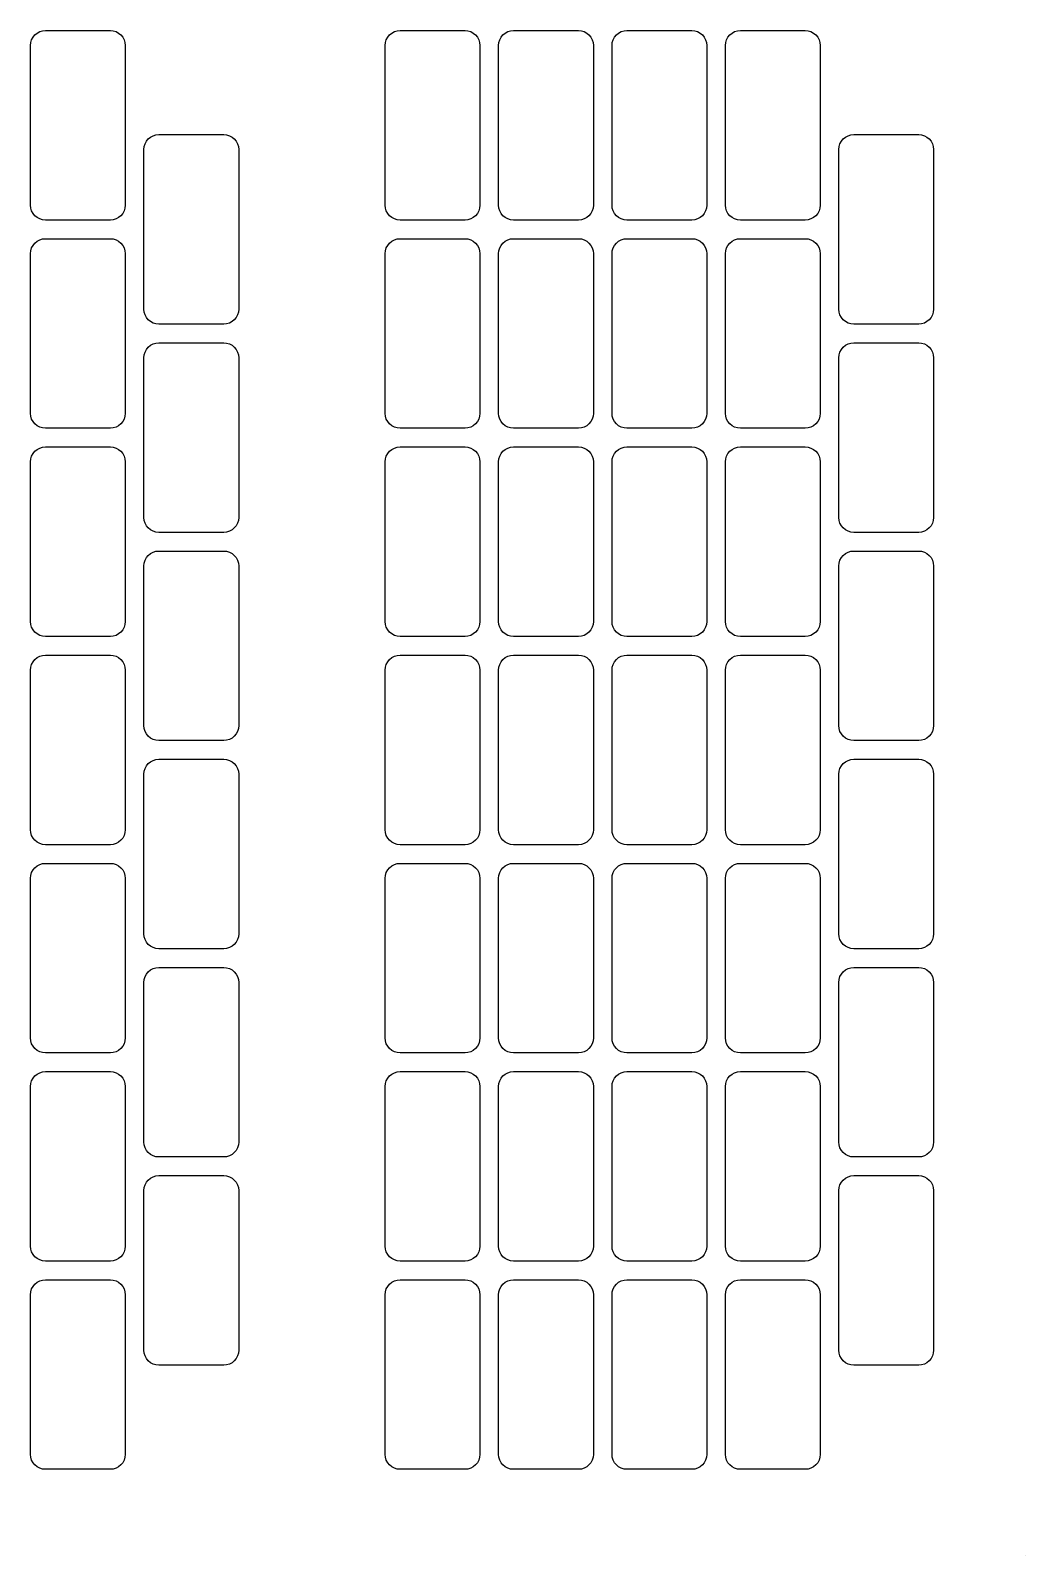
# Model space of a CAD drawing. Extents: x 0 to 279, y 0 to 216.
# Drawn here: x 146.1 to 279.4, y 0 to 204.3 of the extents above; entities that cross this region are included whole.
import ezdxf

# ---------------------------------------------------------------- set-up
doc = ezdxf.new("R2010")
doc.units = 0
doc.layers.add('ANCHOR', color=7, linetype='CONTINUOUS')
doc.layers.add('CUT', color=1, linetype='CONTINUOUS')

msp = doc.modelspace()

# ---------------------------------------------------------------- linework, layer by layer
at = {"layer": 'ANCHOR'}
msp.add_lwpolyline([(279.39, 0.01), (279.4, 0.01), (279.4, 0), (279.39, 0)], close=True, dxfattribs=at)
at = {"layer": 'CUT'}
for points in [[(156.751, 204.35), (157.1412, 204.3116), (157.5164, 204.1978), (157.8621, 204.0129), (158.1652, 203.7642), (158.4139, 203.4611), (158.5988, 203.1154), (158.7126, 202.7402), (158.751, 202.35), (158.751, 180.95), (158.7126, 180.5598), (158.5988, 180.1846), (158.4139, 179.8389), (158.1652, 179.5358), (157.8621, 179.2871), (157.5164, 179.1022), (157.1412, 178.9884), (156.751, 178.95), (148.051, 178.95), (147.6608, 178.9884), (147.2856, 179.1022), (146.9399, 179.2871), (146.6368, 179.5358), (146.3881, 179.8389), (146.2032, 180.1846), (146.0894, 180.5598), (146.051, 180.95), (146.051, 202.35), (146.0894, 202.7402), (146.2032, 203.1154), (146.3881, 203.4611), (146.6368, 203.7642), (146.9399, 204.0129), (147.2856, 204.1978), (147.6608, 204.3116), (148.051, 204.35)], [(204.284, 204.35), (204.6742, 204.3116), (205.0494, 204.1978), (205.3951, 204.0129), (205.6982, 203.7642), (205.9469, 203.4611), (206.1318, 203.1154), (206.2456, 202.7402), (206.284, 202.35), (206.284, 180.95), (206.2456, 180.5598), (206.1318, 180.1846), (205.9469, 179.8389), (205.6982, 179.5358), (205.3951, 179.2871), (205.0494, 179.1022), (204.6742, 178.9884), (204.284, 178.95), (195.584, 178.95), (195.1938, 178.9884), (194.8186, 179.1022), (194.4729, 179.2871), (194.1698, 179.5358), (193.9211, 179.8389), (193.7362, 180.1846), (193.6224, 180.5598), (193.584, 180.95), (193.584, 202.35), (193.6224, 202.7402), (193.7362, 203.1154), (193.9211, 203.4611), (194.1698, 203.7642), (194.4729, 204.0129), (194.8186, 204.1978), (195.1938, 204.3116), (195.584, 204.35)], [(219.484, 204.35), (219.8742, 204.3116), (220.2494, 204.1978), (220.5951, 204.0129), (220.8982, 203.7642), (221.1469, 203.4611), (221.3318, 203.1154), (221.4456, 202.7402), (221.484, 202.35), (221.484, 180.95), (221.4456, 180.5598), (221.3318, 180.1846), (221.1469, 179.8389), (220.8982, 179.5358), (220.5951, 179.2871), (220.2494, 179.1022), (219.8742, 178.9884), (219.484, 178.95), (210.784, 178.95), (210.3938, 178.9884), (210.0186, 179.1022), (209.6729, 179.2871), (209.3698, 179.5358), (209.1211, 179.8389), (208.9362, 180.1846), (208.8224, 180.5598), (208.784, 180.95), (208.784, 202.35), (208.8224, 202.7402), (208.9362, 203.1154), (209.1211, 203.4611), (209.3698, 203.7642), (209.6729, 204.0129), (210.0186, 204.1978), (210.3938, 204.3116), (210.784, 204.35)], [(234.684, 204.35), (235.0742, 204.3116), (235.4494, 204.1978), (235.7951, 204.0129), (236.0982, 203.7642), (236.3469, 203.4611), (236.5318, 203.1154), (236.6456, 202.7402), (236.684, 202.35), (236.684, 180.95), (236.6456, 180.5598), (236.5318, 180.1846), (236.3469, 179.8389), (236.0982, 179.5358), (235.7951, 179.2871), (235.4494, 179.1022), (235.0742, 178.9884), (234.684, 178.95), (225.984, 178.95), (225.5938, 178.9884), (225.2186, 179.1022), (224.8729, 179.2871), (224.5698, 179.5358), (224.3211, 179.8389), (224.1362, 180.1846), (224.0224, 180.5598), (223.984, 180.95), (223.984, 202.35), (224.0224, 202.7402), (224.1362, 203.1154), (224.3211, 203.4611), (224.5698, 203.7642), (224.8729, 204.0129), (225.2186, 204.1978), (225.5938, 204.3116), (225.984, 204.35)], [(249.884, 204.35), (250.2742, 204.3116), (250.6494, 204.1978), (250.9951, 204.0129), (251.2982, 203.7642), (251.5469, 203.4611), (251.7318, 203.1154), (251.8456, 202.7402), (251.884, 202.35), (251.884, 180.95), (251.8456, 180.5598), (251.7318, 180.1846), (251.5469, 179.8389), (251.2982, 179.5358), (250.9951, 179.2871), (250.6494, 179.1022), (250.2742, 178.9884), (249.884, 178.95), (241.184, 178.95), (240.7938, 178.9884), (240.4186, 179.1022), (240.0729, 179.2871), (239.7698, 179.5358), (239.5211, 179.8389), (239.3362, 180.1846), (239.2224, 180.5598), (239.184, 180.95), (239.184, 202.35), (239.2224, 202.7402), (239.3362, 203.1154), (239.5211, 203.4611), (239.7698, 203.7642), (240.0729, 204.0129), (240.4186, 204.1978), (240.7938, 204.3116), (241.184, 204.35)], [(171.951, 190.4), (172.3412, 190.3616), (172.7164, 190.2478), (173.0621, 190.0629), (173.3652, 189.8142), (173.6139, 189.5111), (173.7988, 189.1654), (173.9126, 188.7902), (173.951, 188.4), (173.951, 167), (173.9126, 166.6098), (173.7988, 166.2346), (173.6139, 165.8889), (173.3652, 165.5858), (173.0621, 165.3371), (172.7164, 165.1522), (172.3412, 165.0384), (171.951, 165), (163.251, 165), (162.8608, 165.0384), (162.4856, 165.1522), (162.1399, 165.3371), (161.8368, 165.5858), (161.5881, 165.8889), (161.4032, 166.2346), (161.2894, 166.6098), (161.251, 167), (161.251, 188.4), (161.2894, 188.7902), (161.4032, 189.1654), (161.5881, 189.5111), (161.8368, 189.8142), (162.1399, 190.0629), (162.4856, 190.2478), (162.8608, 190.3616), (163.251, 190.4)], [(265.084, 190.4), (265.4742, 190.3616), (265.8494, 190.2478), (266.1951, 190.0629), (266.4982, 189.8142), (266.7469, 189.5111), (266.9318, 189.1654), (267.0456, 188.7902), (267.084, 188.4), (267.084, 167), (267.0456, 166.6098), (266.9318, 166.2346), (266.7469, 165.8889), (266.4982, 165.5858), (266.1951, 165.3371), (265.8494, 165.1522), (265.4742, 165.0384), (265.084, 165), (256.384, 165), (255.9938, 165.0384), (255.6186, 165.1522), (255.2729, 165.3371), (254.9698, 165.5858), (254.7211, 165.8889), (254.5362, 166.2346), (254.4224, 166.6098), (254.384, 167), (254.384, 188.4), (254.4224, 188.7902), (254.5362, 189.1654), (254.7211, 189.5111), (254.9698, 189.8142), (255.2729, 190.0629), (255.6186, 190.2478), (255.9938, 190.3616), (256.384, 190.4)], [(156.751, 176.45), (157.1412, 176.4116), (157.5164, 176.2978), (157.8621, 176.1129), (158.1652, 175.8642), (158.4139, 175.5611), (158.5988, 175.2154), (158.7126, 174.8402), (158.751, 174.45), (158.751, 153.05), (158.7126, 152.6598), (158.5988, 152.2846), (158.4139, 151.9389), (158.1652, 151.6358), (157.8621, 151.3871), (157.5164, 151.2022), (157.1412, 151.0884), (156.751, 151.05), (148.051, 151.05), (147.6608, 151.0884), (147.2856, 151.2022), (146.9399, 151.3871), (146.6368, 151.6358), (146.3881, 151.9389), (146.2032, 152.2846), (146.0894, 152.6598), (146.051, 153.05), (146.051, 174.45), (146.0894, 174.8402), (146.2032, 175.2154), (146.3881, 175.5611), (146.6368, 175.8642), (146.9399, 176.1129), (147.2856, 176.2978), (147.6608, 176.4116), (148.051, 176.45)], [(204.284, 176.45), (204.6742, 176.4116), (205.0494, 176.2978), (205.3951, 176.1129), (205.6982, 175.8642), (205.9469, 175.5611), (206.1318, 175.2154), (206.2456, 174.8402), (206.284, 174.45), (206.284, 153.05), (206.2456, 152.6598), (206.1318, 152.2846), (205.9469, 151.9389), (205.6982, 151.6358), (205.3951, 151.3871), (205.0494, 151.2022), (204.6742, 151.0884), (204.284, 151.05), (195.584, 151.05), (195.1938, 151.0884), (194.8186, 151.2022), (194.4729, 151.3871), (194.1698, 151.6358), (193.9211, 151.9389), (193.7362, 152.2846), (193.6224, 152.6598), (193.584, 153.05), (193.584, 174.45), (193.6224, 174.8402), (193.7362, 175.2154), (193.9211, 175.5611), (194.1698, 175.8642), (194.4729, 176.1129), (194.8186, 176.2978), (195.1938, 176.4116), (195.584, 176.45)], [(219.484, 176.45), (219.8742, 176.4116), (220.2494, 176.2978), (220.5951, 176.1129), (220.8982, 175.8642), (221.1469, 175.5611), (221.3318, 175.2154), (221.4456, 174.8402), (221.484, 174.45), (221.484, 153.05), (221.4456, 152.6598), (221.3318, 152.2846), (221.1469, 151.9389), (220.8982, 151.6358), (220.5951, 151.3871), (220.2494, 151.2022), (219.8742, 151.0884), (219.484, 151.05), (210.784, 151.05), (210.3938, 151.0884), (210.0186, 151.2022), (209.6729, 151.3871), (209.3698, 151.6358), (209.1211, 151.9389), (208.9362, 152.2846), (208.8224, 152.6598), (208.784, 153.05), (208.784, 174.45), (208.8224, 174.8402), (208.9362, 175.2154), (209.1211, 175.5611), (209.3698, 175.8642), (209.6729, 176.1129), (210.0186, 176.2978), (210.3938, 176.4116), (210.784, 176.45)], [(234.684, 176.45), (235.0742, 176.4116), (235.4494, 176.2978), (235.7951, 176.1129), (236.0982, 175.8642), (236.3469, 175.5611), (236.5318, 175.2154), (236.6456, 174.8402), (236.684, 174.45), (236.684, 153.05), (236.6456, 152.6598), (236.5318, 152.2846), (236.3469, 151.9389), (236.0982, 151.6358), (235.7951, 151.3871), (235.4494, 151.2022), (235.0742, 151.0884), (234.684, 151.05), (225.984, 151.05), (225.5938, 151.0884), (225.2186, 151.2022), (224.8729, 151.3871), (224.5698, 151.6358), (224.3211, 151.9389), (224.1362, 152.2846), (224.0224, 152.6598), (223.984, 153.05), (223.984, 174.45), (224.0224, 174.8402), (224.1362, 175.2154), (224.3211, 175.5611), (224.5698, 175.8642), (224.8729, 176.1129), (225.2186, 176.2978), (225.5938, 176.4116), (225.984, 176.45)], [(249.884, 176.45), (250.2742, 176.4116), (250.6494, 176.2978), (250.9951, 176.1129), (251.2982, 175.8642), (251.5469, 175.5611), (251.7318, 175.2154), (251.8456, 174.8402), (251.884, 174.45), (251.884, 153.05), (251.8456, 152.6598), (251.7318, 152.2846), (251.5469, 151.9389), (251.2982, 151.6358), (250.9951, 151.3871), (250.6494, 151.2022), (250.2742, 151.0884), (249.884, 151.05), (241.184, 151.05), (240.7938, 151.0884), (240.4186, 151.2022), (240.0729, 151.3871), (239.7698, 151.6358), (239.5211, 151.9389), (239.3362, 152.2846), (239.2224, 152.6598), (239.184, 153.05), (239.184, 174.45), (239.2224, 174.8402), (239.3362, 175.2154), (239.5211, 175.5611), (239.7698, 175.8642), (240.0729, 176.1129), (240.4186, 176.2978), (240.7938, 176.4116), (241.184, 176.45)], [(171.951, 162.5), (172.3412, 162.4616), (172.7164, 162.3478), (173.0621, 162.1629), (173.3652, 161.9142), (173.6139, 161.6111), (173.7988, 161.2654), (173.9126, 160.8902), (173.951, 160.5), (173.951, 139.1), (173.9126, 138.7098), (173.7988, 138.3346), (173.6139, 137.9889), (173.3652, 137.6858), (173.0621, 137.4371), (172.7164, 137.2522), (172.3412, 137.1384), (171.951, 137.1), (163.251, 137.1), (162.8608, 137.1384), (162.4856, 137.2522), (162.1399, 137.4371), (161.8368, 137.6858), (161.5881, 137.9889), (161.4032, 138.3346), (161.2894, 138.7098), (161.251, 139.1), (161.251, 160.5), (161.2894, 160.8902), (161.4032, 161.2654), (161.5881, 161.6111), (161.8368, 161.9142), (162.1399, 162.1629), (162.4856, 162.3478), (162.8608, 162.4616), (163.251, 162.5)], [(265.084, 162.5), (265.4742, 162.4616), (265.8494, 162.3478), (266.1951, 162.1629), (266.4982, 161.9142), (266.7469, 161.6111), (266.9318, 161.2654), (267.0456, 160.8902), (267.084, 160.5), (267.084, 139.1), (267.0456, 138.7098), (266.9318, 138.3346), (266.7469, 137.9889), (266.4982, 137.6858), (266.1951, 137.4371), (265.8494, 137.2522), (265.4742, 137.1384), (265.084, 137.1), (256.384, 137.1), (255.9938, 137.1384), (255.6186, 137.2522), (255.2729, 137.4371), (254.9698, 137.6858), (254.7211, 137.9889), (254.5362, 138.3346), (254.4224, 138.7098), (254.384, 139.1), (254.384, 160.5), (254.4224, 160.8902), (254.5362, 161.2654), (254.7211, 161.6111), (254.9698, 161.9142), (255.2729, 162.1629), (255.6186, 162.3478), (255.9938, 162.4616), (256.384, 162.5)], [(156.751, 148.55), (157.1412, 148.5116), (157.5164, 148.3978), (157.8621, 148.2129), (158.1652, 147.9642), (158.4139, 147.6611), (158.5988, 147.3154), (158.7126, 146.9402), (158.751, 146.55), (158.751, 125.15), (158.7126, 124.7598), (158.5988, 124.3846), (158.4139, 124.0389), (158.1652, 123.7358), (157.8621, 123.4871), (157.5164, 123.3022), (157.1412, 123.1884), (156.751, 123.15), (148.051, 123.15), (147.6608, 123.1884), (147.2856, 123.3022), (146.9399, 123.4871), (146.6368, 123.7358), (146.3881, 124.0389), (146.2032, 124.3846), (146.0894, 124.7598), (146.051, 125.15), (146.051, 146.55), (146.0894, 146.9402), (146.2032, 147.3154), (146.3881, 147.6611), (146.6368, 147.9642), (146.9399, 148.2129), (147.2856, 148.3978), (147.6608, 148.5116), (148.051, 148.55)], [(204.284, 148.55), (204.6742, 148.5116), (205.0494, 148.3978), (205.3951, 148.2129), (205.6982, 147.9642), (205.9469, 147.6611), (206.1318, 147.3154), (206.2456, 146.9402), (206.284, 146.55), (206.284, 125.15), (206.2456, 124.7598), (206.1318, 124.3846), (205.9469, 124.0389), (205.6982, 123.7358), (205.3951, 123.4871), (205.0494, 123.3022), (204.6742, 123.1884), (204.284, 123.15), (195.584, 123.15), (195.1938, 123.1884), (194.8186, 123.3022), (194.4729, 123.4871), (194.1698, 123.7358), (193.9211, 124.0389), (193.7362, 124.3846), (193.6224, 124.7598), (193.584, 125.15), (193.584, 146.55), (193.6224, 146.9402), (193.7362, 147.3154), (193.9211, 147.6611), (194.1698, 147.9642), (194.4729, 148.2129), (194.8186, 148.3978), (195.1938, 148.5116), (195.584, 148.55)], [(219.484, 148.55), (219.8742, 148.5116), (220.2494, 148.3978), (220.5951, 148.2129), (220.8982, 147.9642), (221.1469, 147.6611), (221.3318, 147.3154), (221.4456, 146.9402), (221.484, 146.55), (221.484, 125.15), (221.4456, 124.7598), (221.3318, 124.3846), (221.1469, 124.0389), (220.8982, 123.7358), (220.5951, 123.4871), (220.2494, 123.3022), (219.8742, 123.1884), (219.484, 123.15), (210.784, 123.15), (210.3938, 123.1884), (210.0186, 123.3022), (209.6729, 123.4871), (209.3698, 123.7358), (209.1211, 124.0389), (208.9362, 124.3846), (208.8224, 124.7598), (208.784, 125.15), (208.784, 146.55), (208.8224, 146.9402), (208.9362, 147.3154), (209.1211, 147.6611), (209.3698, 147.9642), (209.6729, 148.2129), (210.0186, 148.3978), (210.3938, 148.5116), (210.784, 148.55)], [(234.684, 148.55), (235.0742, 148.5116), (235.4494, 148.3978), (235.7951, 148.2129), (236.0982, 147.9642), (236.3469, 147.6611), (236.5318, 147.3154), (236.6456, 146.9402), (236.684, 146.55), (236.684, 125.15), (236.6456, 124.7598), (236.5318, 124.3846), (236.3469, 124.0389), (236.0982, 123.7358), (235.7951, 123.4871), (235.4494, 123.3022), (235.0742, 123.1884), (234.684, 123.15), (225.984, 123.15), (225.5938, 123.1884), (225.2186, 123.3022), (224.8729, 123.4871), (224.5698, 123.7358), (224.3211, 124.0389), (224.1362, 124.3846), (224.0224, 124.7598), (223.984, 125.15), (223.984, 146.55), (224.0224, 146.9402), (224.1362, 147.3154), (224.3211, 147.6611), (224.5698, 147.9642), (224.8729, 148.2129), (225.2186, 148.3978), (225.5938, 148.5116), (225.984, 148.55)], [(249.884, 148.55), (250.2742, 148.5116), (250.6494, 148.3978), (250.9951, 148.2129), (251.2982, 147.9642), (251.5469, 147.6611), (251.7318, 147.3154), (251.8456, 146.9402), (251.884, 146.55), (251.884, 125.15), (251.8456, 124.7598), (251.7318, 124.3846), (251.5469, 124.0389), (251.2982, 123.7358), (250.9951, 123.4871), (250.6494, 123.3022), (250.2742, 123.1884), (249.884, 123.15), (241.184, 123.15), (240.7938, 123.1884), (240.4186, 123.3022), (240.0729, 123.4871), (239.7698, 123.7358), (239.5211, 124.0389), (239.3362, 124.3846), (239.2224, 124.7598), (239.184, 125.15), (239.184, 146.55), (239.2224, 146.9402), (239.3362, 147.3154), (239.5211, 147.6611), (239.7698, 147.9642), (240.0729, 148.2129), (240.4186, 148.3978), (240.7938, 148.5116), (241.184, 148.55)], [(171.951, 134.6), (172.3412, 134.5616), (172.7164, 134.4478), (173.0621, 134.2629), (173.3652, 134.0142), (173.6139, 133.7111), (173.7988, 133.3654), (173.9126, 132.9902), (173.951, 132.6), (173.951, 111.2), (173.9126, 110.8098), (173.7988, 110.4346), (173.6139, 110.0889), (173.3652, 109.7858), (173.0621, 109.5371), (172.7164, 109.3522), (172.3412, 109.2384), (171.951, 109.2), (163.251, 109.2), (162.8608, 109.2384), (162.4856, 109.3522), (162.1399, 109.5371), (161.8368, 109.7858), (161.5881, 110.0889), (161.4032, 110.4346), (161.2894, 110.8098), (161.251, 111.2), (161.251, 132.6), (161.2894, 132.9902), (161.4032, 133.3654), (161.5881, 133.7111), (161.8368, 134.0142), (162.1399, 134.2629), (162.4856, 134.4478), (162.8608, 134.5616), (163.251, 134.6)], [(265.084, 134.6), (265.4742, 134.5616), (265.8494, 134.4478), (266.1951, 134.2629), (266.4982, 134.0142), (266.7469, 133.7111), (266.9318, 133.3654), (267.0456, 132.9902), (267.084, 132.6), (267.084, 111.2), (267.0456, 110.8098), (266.9318, 110.4346), (266.7469, 110.0889), (266.4982, 109.7858), (266.1951, 109.5371), (265.8494, 109.3522), (265.4742, 109.2384), (265.084, 109.2), (256.384, 109.2), (255.9938, 109.2384), (255.6186, 109.3522), (255.2729, 109.5371), (254.9698, 109.7858), (254.7211, 110.0889), (254.5362, 110.4346), (254.4224, 110.8098), (254.384, 111.2), (254.384, 132.6), (254.4224, 132.9902), (254.5362, 133.3654), (254.7211, 133.7111), (254.9698, 134.0142), (255.2729, 134.2629), (255.6186, 134.4478), (255.9938, 134.5616), (256.384, 134.6)], [(156.751, 120.65), (157.1412, 120.6116), (157.5164, 120.4978), (157.8621, 120.3129), (158.1652, 120.0642), (158.4139, 119.7611), (158.5988, 119.4154), (158.7126, 119.0402), (158.751, 118.65), (158.751, 97.25), (158.7126, 96.8598), (158.5988, 96.4846), (158.4139, 96.1389), (158.1652, 95.8358), (157.8621, 95.5871), (157.5164, 95.4022), (157.1412, 95.2884), (156.751, 95.25), (148.051, 95.25), (147.6608, 95.2884), (147.2856, 95.4022), (146.9399, 95.5871), (146.6368, 95.8358), (146.3881, 96.1389), (146.2032, 96.4846), (146.0894, 96.8598), (146.051, 97.25), (146.051, 118.65), (146.0894, 119.0402), (146.2032, 119.4154), (146.3881, 119.7611), (146.6368, 120.0642), (146.9399, 120.3129), (147.2856, 120.4978), (147.6608, 120.6116), (148.051, 120.65)], [(204.284, 120.65), (204.6742, 120.6116), (205.0494, 120.4978), (205.3951, 120.3129), (205.6982, 120.0642), (205.9469, 119.7611), (206.1318, 119.4154), (206.2456, 119.0402), (206.284, 118.65), (206.284, 97.25), (206.2456, 96.8598), (206.1318, 96.4846), (205.9469, 96.1389), (205.6982, 95.8358), (205.3951, 95.5871), (205.0494, 95.4022), (204.6742, 95.2884), (204.284, 95.25), (195.584, 95.25), (195.1938, 95.2884), (194.8186, 95.4022), (194.4729, 95.5871), (194.1698, 95.8358), (193.9211, 96.1389), (193.7362, 96.4846), (193.6224, 96.8598), (193.584, 97.25), (193.584, 118.65), (193.6224, 119.0402), (193.7362, 119.4154), (193.9211, 119.7611), (194.1698, 120.0642), (194.4729, 120.3129), (194.8186, 120.4978), (195.1938, 120.6116), (195.584, 120.65)], [(219.484, 120.65), (219.8742, 120.6116), (220.2494, 120.4978), (220.5951, 120.3129), (220.8982, 120.0642), (221.1469, 119.7611), (221.3318, 119.4154), (221.4456, 119.0402), (221.484, 118.65), (221.484, 97.25), (221.4456, 96.8598), (221.3318, 96.4846), (221.1469, 96.1389), (220.8982, 95.8358), (220.5951, 95.5871), (220.2494, 95.4022), (219.8742, 95.2884), (219.484, 95.25), (210.784, 95.25), (210.3938, 95.2884), (210.0186, 95.4022), (209.6729, 95.5871), (209.3698, 95.8358), (209.1211, 96.1389), (208.9362, 96.4846), (208.8224, 96.8598), (208.784, 97.25), (208.784, 118.65), (208.8224, 119.0402), (208.9362, 119.4154), (209.1211, 119.7611), (209.3698, 120.0642), (209.6729, 120.3129), (210.0186, 120.4978), (210.3938, 120.6116), (210.784, 120.65)], [(234.684, 120.65), (235.0742, 120.6116), (235.4494, 120.4978), (235.7951, 120.3129), (236.0982, 120.0642), (236.3469, 119.7611), (236.5318, 119.4154), (236.6456, 119.0402), (236.684, 118.65), (236.684, 97.25), (236.6456, 96.8598), (236.5318, 96.4846), (236.3469, 96.1389), (236.0982, 95.8358), (235.7951, 95.5871), (235.4494, 95.4022), (235.0742, 95.2884), (234.684, 95.25), (225.984, 95.25), (225.5938, 95.2884), (225.2186, 95.4022), (224.8729, 95.5871), (224.5698, 95.8358), (224.3211, 96.1389), (224.1362, 96.4846), (224.0224, 96.8598), (223.984, 97.25), (223.984, 118.65), (224.0224, 119.0402), (224.1362, 119.4154), (224.3211, 119.7611), (224.5698, 120.0642), (224.8729, 120.3129), (225.2186, 120.4978), (225.5938, 120.6116), (225.984, 120.65)], [(249.884, 120.65), (250.2742, 120.6116), (250.6494, 120.4978), (250.9951, 120.3129), (251.2982, 120.0642), (251.5469, 119.7611), (251.7318, 119.4154), (251.8456, 119.0402), (251.884, 118.65), (251.884, 97.25), (251.8456, 96.8598), (251.7318, 96.4846), (251.5469, 96.1389), (251.2982, 95.8358), (250.9951, 95.5871), (250.6494, 95.4022), (250.2742, 95.2884), (249.884, 95.25), (241.184, 95.25), (240.7938, 95.2884), (240.4186, 95.4022), (240.0729, 95.5871), (239.7698, 95.8358), (239.5211, 96.1389), (239.3362, 96.4846), (239.2224, 96.8598), (239.184, 97.25), (239.184, 118.65), (239.2224, 119.0402), (239.3362, 119.4154), (239.5211, 119.7611), (239.7698, 120.0642), (240.0729, 120.3129), (240.4186, 120.4978), (240.7938, 120.6116), (241.184, 120.65)], [(171.951, 106.7), (172.3412, 106.6616), (172.7164, 106.5478), (173.0621, 106.3629), (173.3652, 106.1142), (173.6139, 105.8111), (173.7988, 105.4654), (173.9126, 105.0902), (173.951, 104.7), (173.951, 83.3), (173.9126, 82.9098), (173.7988, 82.5346), (173.6139, 82.1889), (173.3652, 81.8858), (173.0621, 81.6371), (172.7164, 81.4522), (172.3412, 81.3384), (171.951, 81.3), (163.251, 81.3), (162.8608, 81.3384), (162.4856, 81.4522), (162.1399, 81.6371), (161.8368, 81.8858), (161.5881, 82.1889), (161.4032, 82.5346), (161.2894, 82.9098), (161.251, 83.3), (161.251, 104.7), (161.2894, 105.0902), (161.4032, 105.4654), (161.5881, 105.8111), (161.8368, 106.1142), (162.1399, 106.3629), (162.4856, 106.5478), (162.8608, 106.6616), (163.251, 106.7)], [(265.084, 106.7), (265.4742, 106.6616), (265.8494, 106.5478), (266.1951, 106.3629), (266.4982, 106.1142), (266.7469, 105.8111), (266.9318, 105.4654), (267.0456, 105.0902), (267.084, 104.7), (267.084, 83.3), (267.0456, 82.9098), (266.9318, 82.5346), (266.7469, 82.1889), (266.4982, 81.8858), (266.1951, 81.6371), (265.8494, 81.4522), (265.4742, 81.3384), (265.084, 81.3), (256.384, 81.3), (255.9938, 81.3384), (255.6186, 81.4522), (255.2729, 81.6371), (254.9698, 81.8858), (254.7211, 82.1889), (254.5362, 82.5346), (254.4224, 82.9098), (254.384, 83.3), (254.384, 104.7), (254.4224, 105.0902), (254.5362, 105.4654), (254.7211, 105.8111), (254.9698, 106.1142), (255.2729, 106.3629), (255.6186, 106.5478), (255.9938, 106.6616), (256.384, 106.7)], [(156.751, 92.75), (157.1412, 92.7116), (157.5164, 92.5978), (157.8621, 92.4129), (158.1652, 92.1642), (158.4139, 91.8611), (158.5988, 91.5154), (158.7126, 91.1402), (158.751, 90.75), (158.751, 69.35), (158.7126, 68.9598), (158.5988, 68.5846), (158.4139, 68.2389), (158.1652, 67.9358), (157.8621, 67.6871), (157.5164, 67.5022), (157.1412, 67.3884), (156.751, 67.35), (148.051, 67.35), (147.6608, 67.3884), (147.2856, 67.5022), (146.9399, 67.6871), (146.6368, 67.9358), (146.3881, 68.2389), (146.2032, 68.5846), (146.0894, 68.9598), (146.051, 69.35), (146.051, 90.75), (146.0894, 91.1402), (146.2032, 91.5154), (146.3881, 91.8611), (146.6368, 92.1642), (146.9399, 92.4129), (147.2856, 92.5978), (147.6608, 92.7116), (148.051, 92.75)], [(204.284, 92.75), (204.6742, 92.7116), (205.0494, 92.5978), (205.3951, 92.4129), (205.6982, 92.1642), (205.9469, 91.8611), (206.1318, 91.5154), (206.2456, 91.1402), (206.284, 90.75), (206.284, 69.35), (206.2456, 68.9598), (206.1318, 68.5846), (205.9469, 68.2389), (205.6982, 67.9358), (205.3951, 67.6871), (205.0494, 67.5022), (204.6742, 67.3884), (204.284, 67.35), (195.584, 67.35), (195.1938, 67.3884), (194.8186, 67.5022), (194.4729, 67.6871), (194.1698, 67.9358), (193.9211, 68.2389), (193.7362, 68.5846), (193.6224, 68.9598), (193.584, 69.35), (193.584, 90.75), (193.6224, 91.1402), (193.7362, 91.5154), (193.9211, 91.8611), (194.1698, 92.1642), (194.4729, 92.4129), (194.8186, 92.5978), (195.1938, 92.7116), (195.584, 92.75)], [(219.484, 92.75), (219.8742, 92.7116), (220.2494, 92.5978), (220.5951, 92.4129), (220.8982, 92.1642), (221.1469, 91.8611), (221.3318, 91.5154), (221.4456, 91.1402), (221.484, 90.75), (221.484, 69.35), (221.4456, 68.9598), (221.3318, 68.5846), (221.1469, 68.2389), (220.8982, 67.9358), (220.5951, 67.6871), (220.2494, 67.5022), (219.8742, 67.3884), (219.484, 67.35), (210.784, 67.35), (210.3938, 67.3884), (210.0186, 67.5022), (209.6729, 67.6871), (209.3698, 67.9358), (209.1211, 68.2389), (208.9362, 68.5846), (208.8224, 68.9598), (208.784, 69.35), (208.784, 90.75), (208.8224, 91.1402), (208.9362, 91.5154), (209.1211, 91.8611), (209.3698, 92.1642), (209.6729, 92.4129), (210.0186, 92.5978), (210.3938, 92.7116), (210.784, 92.75)], [(234.684, 92.75), (235.0742, 92.7116), (235.4494, 92.5978), (235.7951, 92.4129), (236.0982, 92.1642), (236.3469, 91.8611), (236.5318, 91.5154), (236.6456, 91.1402), (236.684, 90.75), (236.684, 69.35), (236.6456, 68.9598), (236.5318, 68.5846), (236.3469, 68.2389), (236.0982, 67.9358), (235.7951, 67.6871), (235.4494, 67.5022), (235.0742, 67.3884), (234.684, 67.35), (225.984, 67.35), (225.5938, 67.3884), (225.2186, 67.5022), (224.8729, 67.6871), (224.5698, 67.9358), (224.3211, 68.2389), (224.1362, 68.5846), (224.0224, 68.9598), (223.984, 69.35), (223.984, 90.75), (224.0224, 91.1402), (224.1362, 91.5154), (224.3211, 91.8611), (224.5698, 92.1642), (224.8729, 92.4129), (225.2186, 92.5978), (225.5938, 92.7116), (225.984, 92.75)], [(249.884, 92.75), (250.2742, 92.7116), (250.6494, 92.5978), (250.9951, 92.4129), (251.2982, 92.1642), (251.5469, 91.8611), (251.7318, 91.5154), (251.8456, 91.1402), (251.884, 90.75), (251.884, 69.35), (251.8456, 68.9598), (251.7318, 68.5846), (251.5469, 68.2389), (251.2982, 67.9358), (250.9951, 67.6871), (250.6494, 67.5022), (250.2742, 67.3884), (249.884, 67.35), (241.184, 67.35), (240.7938, 67.3884), (240.4186, 67.5022), (240.0729, 67.6871), (239.7698, 67.9358), (239.5211, 68.2389), (239.3362, 68.5846), (239.2224, 68.9598), (239.184, 69.35), (239.184, 90.75), (239.2224, 91.1402), (239.3362, 91.5154), (239.5211, 91.8611), (239.7698, 92.1642), (240.0729, 92.4129), (240.4186, 92.5978), (240.7938, 92.7116), (241.184, 92.75)], [(171.951, 78.8), (172.3412, 78.7616), (172.7164, 78.6478), (173.0621, 78.4629), (173.3652, 78.2142), (173.6139, 77.9111), (173.7988, 77.5654), (173.9126, 77.1902), (173.951, 76.8), (173.951, 55.4), (173.9126, 55.0098), (173.7988, 54.6346), (173.6139, 54.2889), (173.3652, 53.9858), (173.0621, 53.7371), (172.7164, 53.5522), (172.3412, 53.4384), (171.951, 53.4), (163.251, 53.4), (162.8608, 53.4384), (162.4856, 53.5522), (162.1399, 53.7371), (161.8368, 53.9858), (161.5881, 54.2889), (161.4032, 54.6346), (161.2894, 55.0098), (161.251, 55.4), (161.251, 76.8), (161.2894, 77.1902), (161.4032, 77.5654), (161.5881, 77.9111), (161.8368, 78.2142), (162.1399, 78.4629), (162.4856, 78.6478), (162.8608, 78.7616), (163.251, 78.8)], [(265.084, 78.8), (265.4742, 78.7616), (265.8494, 78.6478), (266.1951, 78.4629), (266.4982, 78.2142), (266.7469, 77.9111), (266.9318, 77.5654), (267.0456, 77.1902), (267.084, 76.8), (267.084, 55.4), (267.0456, 55.0098), (266.9318, 54.6346), (266.7469, 54.2889), (266.4982, 53.9858), (266.1951, 53.7371), (265.8494, 53.5522), (265.4742, 53.4384), (265.084, 53.4), (256.384, 53.4), (255.9938, 53.4384), (255.6186, 53.5522), (255.2729, 53.7371), (254.9698, 53.9858), (254.7211, 54.2889), (254.5362, 54.6346), (254.4224, 55.0098), (254.384, 55.4), (254.384, 76.8), (254.4224, 77.1902), (254.5362, 77.5654), (254.7211, 77.9111), (254.9698, 78.2142), (255.2729, 78.4629), (255.6186, 78.6478), (255.9938, 78.7616), (256.384, 78.8)], [(156.751, 64.85), (157.1412, 64.8116), (157.5164, 64.6978), (157.8621, 64.5129), (158.1652, 64.2642), (158.4139, 63.9611), (158.5988, 63.6154), (158.7126, 63.2402), (158.751, 62.85), (158.751, 41.45), (158.7126, 41.0598), (158.5988, 40.6846), (158.4139, 40.3389), (158.1652, 40.0358), (157.8621, 39.7871), (157.5164, 39.6022), (157.1412, 39.4884), (156.751, 39.45), (148.051, 39.45), (147.6608, 39.4884), (147.2856, 39.6022), (146.9399, 39.7871), (146.6368, 40.0358), (146.3881, 40.3389), (146.2032, 40.6846), (146.0894, 41.0598), (146.051, 41.45), (146.051, 62.85), (146.0894, 63.2402), (146.2032, 63.6154), (146.3881, 63.9611), (146.6368, 64.2642), (146.9399, 64.5129), (147.2856, 64.6978), (147.6608, 64.8116), (148.051, 64.85)], [(204.284, 64.85), (204.6742, 64.8116), (205.0494, 64.6978), (205.3951, 64.5129), (205.6982, 64.2642), (205.9469, 63.9611), (206.1318, 63.6154), (206.2456, 63.2402), (206.284, 62.85), (206.284, 41.45), (206.2456, 41.0598), (206.1318, 40.6846), (205.9469, 40.3389), (205.6982, 40.0358), (205.3951, 39.7871), (205.0494, 39.6022), (204.6742, 39.4884), (204.284, 39.45), (195.584, 39.45), (195.1938, 39.4884), (194.8186, 39.6022), (194.4729, 39.7871), (194.1698, 40.0358), (193.9211, 40.3389), (193.7362, 40.6846), (193.6224, 41.0598), (193.584, 41.45), (193.584, 62.85), (193.6224, 63.2402), (193.7362, 63.6154), (193.9211, 63.9611), (194.1698, 64.2642), (194.4729, 64.5129), (194.8186, 64.6978), (195.1938, 64.8116), (195.584, 64.85)], [(219.484, 64.85), (219.8742, 64.8116), (220.2494, 64.6978), (220.5951, 64.5129), (220.8982, 64.2642), (221.1469, 63.9611), (221.3318, 63.6154), (221.4456, 63.2402), (221.484, 62.85), (221.484, 41.45), (221.4456, 41.0598), (221.3318, 40.6846), (221.1469, 40.3389), (220.8982, 40.0358), (220.5951, 39.7871), (220.2494, 39.6022), (219.8742, 39.4884), (219.484, 39.45), (210.784, 39.45), (210.3938, 39.4884), (210.0186, 39.6022), (209.6729, 39.7871), (209.3698, 40.0358), (209.1211, 40.3389), (208.9362, 40.6846), (208.8224, 41.0598), (208.784, 41.45), (208.784, 62.85), (208.8224, 63.2402), (208.9362, 63.6154), (209.1211, 63.9611), (209.3698, 64.2642), (209.6729, 64.5129), (210.0186, 64.6978), (210.3938, 64.8116), (210.784, 64.85)], [(234.684, 64.85), (235.0742, 64.8116), (235.4494, 64.6978), (235.7951, 64.5129), (236.0982, 64.2642), (236.3469, 63.9611), (236.5318, 63.6154), (236.6456, 63.2402), (236.684, 62.85), (236.684, 41.45), (236.6456, 41.0598), (236.5318, 40.6846), (236.3469, 40.3389), (236.0982, 40.0358), (235.7951, 39.7871), (235.4494, 39.6022), (235.0742, 39.4884), (234.684, 39.45), (225.984, 39.45), (225.5938, 39.4884), (225.2186, 39.6022), (224.8729, 39.7871), (224.5698, 40.0358), (224.3211, 40.3389), (224.1362, 40.6846), (224.0224, 41.0598), (223.984, 41.45), (223.984, 62.85), (224.0224, 63.2402), (224.1362, 63.6154), (224.3211, 63.9611), (224.5698, 64.2642), (224.8729, 64.5129), (225.2186, 64.6978), (225.5938, 64.8116), (225.984, 64.85)], [(249.884, 64.85), (250.2742, 64.8116), (250.6494, 64.6978), (250.9951, 64.5129), (251.2982, 64.2642), (251.5469, 63.9611), (251.7318, 63.6154), (251.8456, 63.2402), (251.884, 62.85), (251.884, 41.45), (251.8456, 41.0598), (251.7318, 40.6846), (251.5469, 40.3389), (251.2982, 40.0358), (250.9951, 39.7871), (250.6494, 39.6022), (250.2742, 39.4884), (249.884, 39.45), (241.184, 39.45), (240.7938, 39.4884), (240.4186, 39.6022), (240.0729, 39.7871), (239.7698, 40.0358), (239.5211, 40.3389), (239.3362, 40.6846), (239.2224, 41.0598), (239.184, 41.45), (239.184, 62.85), (239.2224, 63.2402), (239.3362, 63.6154), (239.5211, 63.9611), (239.7698, 64.2642), (240.0729, 64.5129), (240.4186, 64.6978), (240.7938, 64.8116), (241.184, 64.85)], [(171.951, 50.9), (172.3412, 50.8616), (172.7164, 50.7478), (173.0621, 50.5629), (173.3652, 50.3142), (173.6139, 50.0111), (173.7988, 49.6654), (173.9126, 49.2902), (173.951, 48.9), (173.951, 27.5), (173.9126, 27.1098), (173.7988, 26.7346), (173.6139, 26.3889), (173.3652, 26.0858), (173.0621, 25.8371), (172.7164, 25.6522), (172.3412, 25.5384), (171.951, 25.5), (163.251, 25.5), (162.8608, 25.5384), (162.4856, 25.6522), (162.1399, 25.8371), (161.8368, 26.0858), (161.5881, 26.3889), (161.4032, 26.7346), (161.2894, 27.1098), (161.251, 27.5), (161.251, 48.9), (161.2894, 49.2902), (161.4032, 49.6654), (161.5881, 50.0111), (161.8368, 50.3142), (162.1399, 50.5629), (162.4856, 50.7478), (162.8608, 50.8616), (163.251, 50.9)], [(265.084, 50.9), (265.4742, 50.8616), (265.8494, 50.7478), (266.1951, 50.5629), (266.4982, 50.3142), (266.7469, 50.0111), (266.9318, 49.6654), (267.0456, 49.2902), (267.084, 48.9), (267.084, 27.5), (267.0456, 27.1098), (266.9318, 26.7346), (266.7469, 26.3889), (266.4982, 26.0858), (266.1951, 25.8371), (265.8494, 25.6522), (265.4742, 25.5384), (265.084, 25.5), (256.384, 25.5), (255.9938, 25.5384), (255.6186, 25.6522), (255.2729, 25.8371), (254.9698, 26.0858), (254.7211, 26.3889), (254.5362, 26.7346), (254.4224, 27.1098), (254.384, 27.5), (254.384, 48.9), (254.4224, 49.2902), (254.5362, 49.6654), (254.7211, 50.0111), (254.9698, 50.3142), (255.2729, 50.5629), (255.6186, 50.7478), (255.9938, 50.8616), (256.384, 50.9)], [(156.751, 36.95), (157.1412, 36.9116), (157.5164, 36.7978), (157.8621, 36.6129), (158.1652, 36.3642), (158.4139, 36.0611), (158.5988, 35.7154), (158.7126, 35.3402), (158.751, 34.95), (158.751, 13.55), (158.7126, 13.1598), (158.5988, 12.7846), (158.4139, 12.4389), (158.1652, 12.1358), (157.8621, 11.8871), (157.5164, 11.7022), (157.1412, 11.5884), (156.751, 11.55), (148.051, 11.55), (147.6608, 11.5884), (147.2856, 11.7022), (146.9399, 11.8871), (146.6368, 12.1358), (146.3881, 12.4389), (146.2032, 12.7846), (146.0894, 13.1598), (146.051, 13.55), (146.051, 34.95), (146.0894, 35.3402), (146.2032, 35.7154), (146.3881, 36.0611), (146.6368, 36.3642), (146.9399, 36.6129), (147.2856, 36.7978), (147.6608, 36.9116), (148.051, 36.95)], [(204.284, 36.95), (204.6742, 36.9116), (205.0494, 36.7978), (205.3951, 36.6129), (205.6982, 36.3642), (205.9469, 36.0611), (206.1318, 35.7154), (206.2456, 35.3402), (206.284, 34.95), (206.284, 13.55), (206.2456, 13.1598), (206.1318, 12.7846), (205.9469, 12.4389), (205.6982, 12.1358), (205.3951, 11.8871), (205.0494, 11.7022), (204.6742, 11.5884), (204.284, 11.55), (195.584, 11.55), (195.1938, 11.5884), (194.8186, 11.7022), (194.4729, 11.8871), (194.1698, 12.1358), (193.9211, 12.4389), (193.7362, 12.7846), (193.6224, 13.1598), (193.584, 13.55), (193.584, 34.95), (193.6224, 35.3402), (193.7362, 35.7154), (193.9211, 36.0611), (194.1698, 36.3642), (194.4729, 36.6129), (194.8186, 36.7978), (195.1938, 36.9116), (195.584, 36.95)], [(219.484, 36.95), (219.8742, 36.9116), (220.2494, 36.7978), (220.5951, 36.6129), (220.8982, 36.3642), (221.1469, 36.0611), (221.3318, 35.7154), (221.4456, 35.3402), (221.484, 34.95), (221.484, 13.55), (221.4456, 13.1598), (221.3318, 12.7846), (221.1469, 12.4389), (220.8982, 12.1358), (220.5951, 11.8871), (220.2494, 11.7022), (219.8742, 11.5884), (219.484, 11.55), (210.784, 11.55), (210.3938, 11.5884), (210.0186, 11.7022), (209.6729, 11.8871), (209.3698, 12.1358), (209.1211, 12.4389), (208.9362, 12.7846), (208.8224, 13.1598), (208.784, 13.55), (208.784, 34.95), (208.8224, 35.3402), (208.9362, 35.7154), (209.1211, 36.0611), (209.3698, 36.3642), (209.6729, 36.6129), (210.0186, 36.7978), (210.3938, 36.9116), (210.784, 36.95)], [(234.684, 36.95), (235.0742, 36.9116), (235.4494, 36.7978), (235.7951, 36.6129), (236.0982, 36.3642), (236.3469, 36.0611), (236.5318, 35.7154), (236.6456, 35.3402), (236.684, 34.95), (236.684, 13.55), (236.6456, 13.1598), (236.5318, 12.7846), (236.3469, 12.4389), (236.0982, 12.1358), (235.7951, 11.8871), (235.4494, 11.7022), (235.0742, 11.5884), (234.684, 11.55), (225.984, 11.55), (225.5938, 11.5884), (225.2186, 11.7022), (224.8729, 11.8871), (224.5698, 12.1358), (224.3211, 12.4389), (224.1362, 12.7846), (224.0224, 13.1598), (223.984, 13.55), (223.984, 34.95), (224.0224, 35.3402), (224.1362, 35.7154), (224.3211, 36.0611), (224.5698, 36.3642), (224.8729, 36.6129), (225.2186, 36.7978), (225.5938, 36.9116), (225.984, 36.95)], [(249.884, 36.95), (250.2742, 36.9116), (250.6494, 36.7978), (250.9951, 36.6129), (251.2982, 36.3642), (251.5469, 36.0611), (251.7318, 35.7154), (251.8456, 35.3402), (251.884, 34.95), (251.884, 13.55), (251.8456, 13.1598), (251.7318, 12.7846), (251.5469, 12.4389), (251.2982, 12.1358), (250.9951, 11.8871), (250.6494, 11.7022), (250.2742, 11.5884), (249.884, 11.55), (241.184, 11.55), (240.7938, 11.5884), (240.4186, 11.7022), (240.0729, 11.8871), (239.7698, 12.1358), (239.5211, 12.4389), (239.3362, 12.7846), (239.2224, 13.1598), (239.184, 13.55), (239.184, 34.95), (239.2224, 35.3402), (239.3362, 35.7154), (239.5211, 36.0611), (239.7698, 36.3642), (240.0729, 36.6129), (240.4186, 36.7978), (240.7938, 36.9116), (241.184, 36.95)]]:
    msp.add_lwpolyline(points, close=True, dxfattribs=at)

doc.saveas('drawing.dxf')
